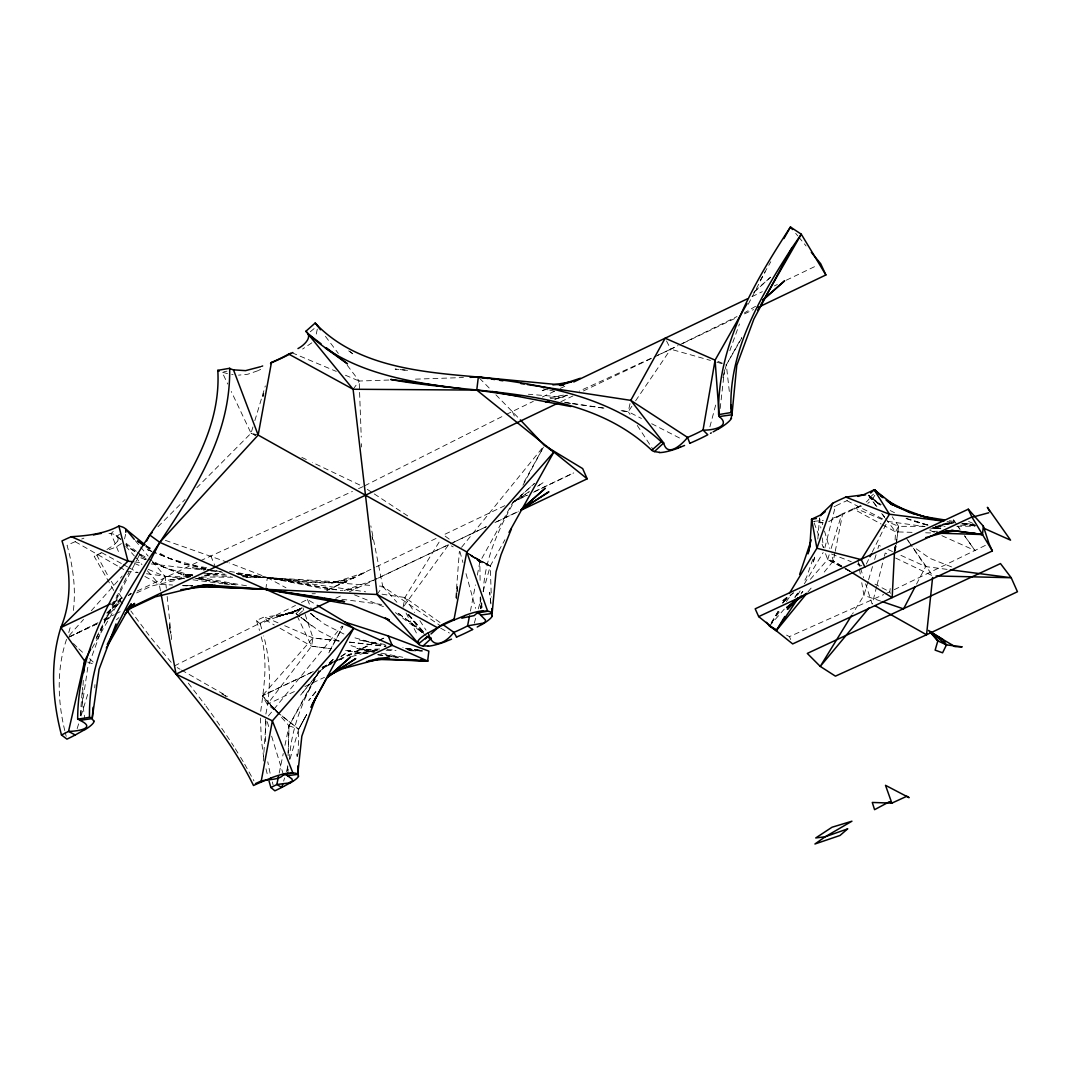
<?xml version="1.0" encoding="UTF-8"?>
<svg xmlns="http://www.w3.org/2000/svg" width="1071" height="1071" viewBox="0 0 1071 1071"><rect width="100%" height="100%" fill="white"/><g stroke="black" fill="none" stroke-linecap="round" stroke-linejoin="round"><path stroke-width="0.75" stroke-dasharray="5 3.75" d="M260.481 718.052L261.257 739.057L263.586 756.675M298.126 754.238L298.702 729.177L306.493 714.678M288.193 752.9L289.009 725.79L319.091 670.326M287.617 770.692L287.818 764.038M288.086 755.724L289.009 725.79L319.078 672.106L333.242 659.281M894.606 549.932L894.767 546.638M895.102 540.065L895.53 531.845L898.596 526.343L925.183 526.303M265.407 719.043L265.608 745.202M83.27 680.366L82.4 700.769L84.703 718.413M263.292 761.093L266.144 720.207M260.722 711.305C264.095 686.176 268.245 660.365 260.802 635.424M894.861 550.454L895.088 547.147L894.874 550.173M455.831 597.672L459.352 551.552M80.285 715.374L82.521 687.368M94.73 687.85L94.998 684.61M817.816 539.088L819.529 518.083A35.182 6.895 -24.6 0 0 821.243 520.011L822.648 524.736M895.075 550.641L895.517 545.755L895.075 550.293M895.061 550.708L895.517 545.755M73.39 610.443C76.028 588.595 73.096 566.385 67.031 545.34A49.802 13.374 -21.4 0 1 75.184 541.672L76.269 541.216M456.366 597.926L456.875 593.039M457.036 591.42L457.705 584.913L456.246 598.997M317.284 329.145L315.878 335.973M720.167 408.506L723.809 376.229M723.983 374.609L724.532 369.776M481.334 608.435L482.097 601.795M483.249 591.821C484.654 559.383 498.417 529.208 514.254 501.415M895.182 550.963L896.387 542.716M125.642 534.268L124.557 538.887M287.871 772.419L288.273 769.139M289.478 759.326C291.071 727.53 303.869 697.663 319.479 670.366M265.836 589.331L267.322 577.59L229.114 562.877M265.876 714.049C271.083 688.251 270.682 661.356 263.667 635.92M895.356 550.989L896.012 546.063M896.226 544.416L898.596 526.343L892.25 516.758M890.215 588.568L889.773 591.848L891.567 596.172M896.614 541.083L898.596 526.343L888.006 521.912M80.62 715.508L87.809 667.327L105.333 619.52M403.084 607.27L404.945 597.511L440.02 540.601M470.423 611.139L475.444 584.94M477.331 575.114L479.848 562.007L512.099 503.718M834.911 552.931L833.332 560.936L822.756 573.869M835.233 551.324L842.516 514.455A35.249 6.921 -24.6 0 0 853.828 509.153L854.015 509.046M279.196 773.101L283.253 753.529M284.953 745.362L289.009 725.79L262.341 695.722L312.986 637.928L339.467 640.94M630.029 403.606L628.222 411.679L630.029 414.423M814.536 557.148L813.05 563.4L814.549 557.496M869.772 497.506L873.494 494.146M824.831 547.883L835.447 506.088A35.089 6.868 -24.6 0 1 846.933 500.693L847.375 500.505M876.654 586.547L872.196 604.098L865.596 583.856M877.069 584.953L883.963 557.817M884.365 556.224L885.182 553.038L888.154 554.457M709.899 426.82L716.218 403.004M722.965 377.594L726.325 364.89L741.748 337.392M262.904 396.551L263.707 393.566M68.772 632.559L70.284 627.084M262.931 396.484L263.801 393.378M474.319 623.148L476.086 616.802M478.309 608.864L480.959 599.332M483.182 591.393L490.264 565.983L504.95 539.69M283.654 781.094L284.565 777.948M286.385 771.656L287.751 766.93M290.027 759.071L298.702 729.177L306.667 714.544L298.702 729.177L289.009 725.79M868.112 581.312L863.909 595.382L852.556 613.844M868.581 579.759L872.785 565.689M874.659 559.437L876.051 554.751M877.925 548.499L878.863 545.367L881.888 546.732M252.943 426.927L251.042 433.22L196.85 487.68M254.844 420.622L265.313 385.948M77.166 728.641L79.107 722.296M81.048 715.95L88.344 692.147M829.155 554.818L827.682 559.531L807.922 582.102M831.096 548.553L841.806 514.026A44.192 9.01 -24.5 0 0 854.685 507.975L861.7 506.048M66.549 639.36C56.562 668.719 57.58 700.822 64.796 730.69M812.902 559.182L806.543 577.215L803.277 582.999M729.806 350.726L739.459 323.964M874.806 495.297L871.914 500.023L867.805 503.37M117.823 540.895L118.212 538.566L117.06 536.236A49.895 13.414 -21.3 0 0 110.996 533.612L107.18 533.251M866.332 564.056L869.25 558.178M872.169 552.288L886.734 522.849M96.457 637.299L128.948 572.262M96.109 638.758L136.7 560.213M137.463 558.727L139.766 554.283M748.254 304.218L765.163 271.82M916.522 584.097L925.679 566.586L910.805 544.778M328.837 652.828L342.881 626.535L328.596 652.815M522.969 485.203L543.573 446.888L522.581 484.761M117.703 541.096L113.968 544.992L105.949 550.173M869.264 498.765L867.724 500.693M760.142 280.535L770.785 261.726M795.084 597.457L798.364 591.674M729.324 391.491L726.325 364.89L741.975 337.606M92.052 648.142L121.786 596.708L104.034 619.547M771.16 623.148L778.697 610.256M782.888 603.107L785.391 598.809M797.56 595.181L800.131 590.911M804.388 583.802L823.157 552.516M771.214 623.175L779.835 609.038M785.003 600.55L786.73 597.725M801.014 594.017L802.862 591.299L799.756 594.9M631.917 406.244L628.222 411.679L619.989 410.501L628.222 411.679L641.422 418.453M635.612 400.808L670.687 349.2L678.063 345.572M377.099 594.499L382.735 586.332L370.82 525.821M771.374 623.295L780.759 609.707M786.395 601.554L791.094 594.753M404.062 605.945L448.762 544.577L453.207 546.866M353.095 389.255L359.173 381.035L388.96 380.031M160.489 590.924L159.271 584.391L165.135 576.586L189.848 576.827M315.811 691.719L308.743 700.461L317.792 689.322M461.561 547.321L543.318 446.714M268.366 716.004L342.064 626.013M807.949 591.955L813.237 585.502M782.432 603L787.935 596.694M769.487 626.013L785.967 607.19M794.749 597.163L800.238 590.884M69.2 635.518L83.551 619.426M91.289 610.751L122.188 576.091M104.489 619.694L121.01 601.192M311.848 342.827L302.598 349.026M157.959 526.731L185.069 499.514M783.718 601.956L793.29 592.758M113.245 531.457L110.996 533.612L119.738 554.631M301.902 607.806L291.459 613.469L295.957 613.603L302.798 607.284L303.816 610.35M121.398 543.559L116.043 547.12L107.395 550.24M106.832 612.853L120.367 600.59M867.443 500.947L866.171 502.004M116.471 619.774L118.881 617.592M753.636 292.557L770.625 277.242M333.389 659.267L319.078 672.106L300.576 695.146L321.153 669.991L333.135 661.932M512.179 503.49L534.442 483.476L512.46 502.915L529.128 491.884M754.827 291.151L770.611 277.161M298.836 614.259L304.7 609.104M786.502 597.498L781.415 601.741L793.504 592.919M107.06 613.268L120.996 601.755M128.614 595.476L131.144 593.374L128.159 594.833M310.269 331.769L315.088 327.806M119.55 534.201L117.06 536.236L120.313 539.945M755.604 306.279L744.412 312.893M828.7 521.697L841.806 514.026L841.926 514.709M341.127 656.55L350.458 650.284L340.913 656.456M837.201 517.266L840.655 515.245M538.86 485.458L543.037 482.7L537.522 486.274M529.261 491.629L512.728 502.353L527.601 495.163M332.733 661.744L323.188 667.916L332.05 663.551M860.749 505.445L857.295 507.346L859.397 506.195M301.446 608.06L291.419 613.469L289.009 613.683L298.796 609.479L286.493 614.111L296.533 610.564M858.848 506.489L856.746 507.627L858.621 506.61M300.349 608.663L290.83 613.509L300.094 608.797M858.018 506.944L856.251 507.6M834.068 506.811L835.447 506.088M260.641 369.375L258.406 370.472M298.929 609.412C296.051 610.751 279.799 618.529 299.104 609.319L289.639 613.603L298.662 609.546M364.568 485.819L504.856 415.16M506.355 414.41L533.304 401.357M174.332 665.961L295.476 605.45M301.46 602.464L307.444 599.465L315.838 604.513M69.95 636.535L97.997 622.679M103.9 619.761L114.236 614.66M115.708 613.924L121.612 611.005M679.536 344.849L737.049 316.521M339.44 659.923L377.862 641.034M379.335 640.311L385.252 637.406L379.214 640.217M113.767 590.482L94.235 556.411L98.974 554.095M113.191 602.116L122.174 597.752M894.285 589.652L988.988 543.64M533.559 492.285L573.735 472.9M111.812 603.187L122.308 598.167M128.306 595.289L131.305 593.856M137.302 590.991L198.764 561.552M200.264 560.829L352.426 491.428M542.287 397.046L554.283 391.303M560.267 388.438L566.264 385.56M751.909 296.667L762.365 291.66M774.333 285.93L777.332 284.498M786.301 280.2L817.708 265.166M96.979 623.643L67.004 637.995L98.438 623.349M104.476 620.069L111.973 616.481M560.869 401.732L572.905 395.975M583.427 390.942L652.641 357.834M654.14 357.112L676.711 346.321M682.736 343.43L736.982 317.485M744.519 313.883L753.556 309.559M504.869 505.659L443.541 534.898L450.021 539.744M513.852 501.389L527.32 494.963M534.79 491.402L573.695 472.86M450.248 543.867L486.006 526.825M494.936 522.568L518.779 511.202M326.883 590.241L374.743 567.536M376.229 566.827L436.058 538.445M335.825 598.234L343.349 594.659M349.374 591.794L376.483 578.916M377.983 578.193L448.762 544.577L375.078 579.478M453.274 542.435L486.381 526.704M496.904 521.697L517.976 511.697M313.281 671.53L262.341 695.722L267.281 704.343L298.702 729.177L280.91 715.04M322.277 667.26L332.76 662.28M338.757 659.428L377.715 640.927M373.578 580.201L344.179 590.496M311.594 672.414L262.341 695.722L277.523 711.92M322.05 667.474L333.991 661.824M294.378 691.545L267.281 704.343L311.554 646.188L312.986 637.928L304.325 611.876M304.9 686.565L324.473 677.327M104.423 620.551L111.906 617.07M326.896 590.389L365.813 572.209L331.742 583.213L356.174 577.229C316.842 589.532 277.108 577.269 237.454 574.069M651.222 358.263L579.264 391.129M657.206 355.465L670.687 349.2L710.434 360.405M296.761 610.457C292.169 612.251 277.389 617.485 296.386 610.631L280.562 615.156M257.843 370.727L247.803 374.234L238.538 375.145M110.822 604.727L119.912 600.563M136.579 592.932L151.734 586.011L190.638 576.747M358.517 488.657L363.082 486.582L312.29 462.391M786.556 635.103L789.394 636.629L883.682 594.566M885.208 593.883L889.773 591.848L874.994 584.15M288.568 613.75L298.22 609.76M837.736 516.45L830.092 519.221M81.65 539.034L83.899 538.164M293.039 611.983C308.207 606.467 268.66 620.163 295.422 611.046L285.314 614.366L287.443 613.723M277.068 616.923L267.107 620.899A41.769 9.572 -22.4 0 0 260.24 623.991L256.491 620.47A52.318 11.714 -22.4 0 1 264.323 616.923L266.21 616.789M276.773 617.03L289.424 613.188M277.161 616.883L282.209 615.196M292.704 612.117L289.813 613.067M277.55 616.749L285.247 614.379M554.818 399.188L567.041 395.159M555.006 399.242L567.483 395.279M283.012 614.968L294.927 611.246L278.34 616.468L293.4 611.862L282.851 615.008M285.823 614.125L279.129 616.186L289.05 613.295L287.979 613.589M929.882 529.181L955.037 522.367L953.404 519.877M936.389 526.477L950.887 522.554L953.94 522.782M336.977 660.405L345.009 658.29M351.435 656.59L377.166 649.789M347.111 590.362L357.848 587.564L341.529 590.456M223.745 371.811L226.985 371.155M943.042 524.014L950.887 522.554L954.127 522.916M377.179 649.655L348.557 655.037L378.05 650.405M190.464 576.091L167.464 580.362L187.157 577.738M283.226 614.674L266.679 616.749M813.599 521.39L823.371 520.319M549.918 397.502L564.203 394.985M279.959 615.249L276.198 615.785M938.986 525.312L953.833 523.143M205.204 575.328L218.337 573.587L224.87 574.11M550.32 398.466L563.373 397.073L528.391 394.248M823.211 522.835L814.04 521.523M379.656 648.986L359.95 649.749L377.996 650.11M192.539 574.498L182.873 574.832L192.807 575.154M207.051 573.976L218.337 573.587L203.61 573.654L228.123 575.167M415.441 379.147L463.435 377.541M945.773 523.224L953.859 522.956M192.673 585.449L183.034 585.676L192.967 586.118M937.513 531.27L930.98 531.417L934.3 531.618M312.089 593.749L315.369 593.722M935.157 526.289L945.131 526.276M956.764 526.249L975.038 526.222M201.388 576.948L234.362 577.269M245.888 577.376L267.322 577.59L346.335 582.343L321.996 583.012L239.556 575.314M386.203 650.271L396.042 650.472M410.809 650.766L422.295 651.007M882.584 524.803L895.53 531.845L913.924 532.407M925.625 532.782L932.319 532.983M204.4 575.529L230.894 576.399M242.488 576.774L267.322 577.59L372.842 585.583M387.113 649.655L395.467 649.95M408.814 650.418L423.848 650.954M144.866 576.439L159.271 584.391L172.592 585.007M182.579 585.476L192.566 585.931M942.614 524.268L950.767 524.656M960.54 525.125L975.212 525.821M242.822 576.078L267.322 577.59L365.626 591.821M407.542 649.762L422.295 650.713M379.442 586.078L382.735 586.332L440.261 625.665M420.662 650.432L406.445 648.932M405.052 370.097L395.105 369.08L409.684 370.579M299.719 616.481L296.065 613.616A41.889 9.612 -22.3 0 1 297.256 613.79M962.253 523.826L975.239 525.299M349.4 642.078L385.814 646.228M405.681 648.49L420.568 650.191M134.585 561.954L142.885 562.931M151.185 563.908L204.28 570.16M210.907 570.937L222.527 572.302M339.494 641.02L312.986 637.928L284.096 625.451M349.441 642.185L385.908 646.456M405.789 648.785L417.395 650.151L402.883 647.607M962.039 523.679L975.159 525.232M947.112 521.59L955.345 522.648M961.932 523.478L975.119 525.165M207.68 569.504L222.179 571.86M236.691 573.695L267.322 577.59L340.859 590.482M367.942 653.404L344.728 650.432L367.902 653.524M377.889 654.676L397.796 657.233M947.059 569.37L925.679 566.586L898.502 554.269M205.525 569.491L192.512 567.777L204.815 569.531M212.031 570.334L218.538 571.191M236.423 573.534L267.322 577.59L338.931 590.322M126.606 571.138L138.213 572.664M146.499 573.735L184.627 578.728M192.914 579.799L222.741 583.708M224.401 583.923L232.688 585.007M341.903 599.278L381.597 604.459M377.849 654.823L389.442 656.336M391.102 656.55L397.729 657.407M932.921 527.628L941.181 528.779M887.457 521.376L925.143 526.597M933.336 527.735L941.529 528.873M932.734 527.615L940.847 528.753L936.054 527.401M565.662 402.763L570.602 403.459M572.249 403.7L606.815 408.627M381.999 594.191L404.945 597.511L440.275 622.679M233.09 374.703L231.657 374.475M564.363 402.214L606.936 408.52M236.115 584.913L194.949 578.38M194.989 578.246L237.829 584.953M398.653 657.313L380.607 653.939M949.361 520.707L957.461 522.019M965.547 523.331L973.646 524.643M206.529 567.657L183.529 563.895L153.18 551.967M229.542 571.405L267.322 577.59L331.903 590.375M385.158 644.514L359.374 640.016L386.069 645.813M927.593 524.763L921.14 523.612L904.419 518.016M935.666 526.209L942.119 527.36M190.357 575.663L180.504 573.869L151.319 562.074M198.563 577.149L249.423 586.359M374.944 651.918L356.897 648.464L374.114 652.493M381.504 653.176L402.843 657.273M543.198 388.853L548.098 389.857M549.731 390.192L554.631 391.183M206.074 569.129L183.529 563.895L153.407 552.007M376.631 643.912L351.355 636.843M227.48 373.618L222.125 372.132L227.762 384.061M190.236 576.252L180.504 573.869L151.573 562.155M198.349 578.22L209.702 580.991L198.831 577.751M258.165 435.067L251.042 433.22L231.282 391.504M372.574 652.105L347.834 644.715M927.205 525.192L910.23 519.448M936.295 527.561L940.847 528.753M716.794 362.199L724.746 364.448M928.062 525.138L904.446 517.829M206.101 568.821L169.258 558.433L157.678 552.101M207.707 569.277L212.5 570.629M192.633 575.89L164.706 567.536L149.123 559.049M951.57 566.92L929.896 558.366L913.59 547.013M880.683 601.099L863.909 595.382L861.753 582.691M165.376 540.346L227.574 562.288M87.621 662.039L93.619 664.127M831.578 554.042L851.258 561.699M857.309 564.056L861.847 565.823M151.908 551.418L145.884 549.035L151.721 551.378M354.501 594.847L384.904 607.23M881.942 519.381L854.685 507.975L853.815 509.153L881.138 524.014M292.075 352.787L336.294 371.409M345.451 375.252L359.173 381.035L361.248 437.102M717.891 361.329L726.325 364.89M134.424 563.373L140.569 566.024M148.24 569.317L165.135 576.586L166.326 588.18M278.005 622.827L264.323 616.923L267.107 620.899L274.27 624.982M343.938 634.045L324.66 624.259L310.443 613.509L319.212 620.551M338.57 641.02L319.519 631.247L300.938 617.445M968.586 521.443L973.084 523.451M929.829 530.279L934.34 532.314M941.864 535.687L974.971 550.548L964.77 535.955M887.926 549.477L892.451 551.525M255.514 435.362L251.042 433.22L255.34 435.321M301.835 457.411L306.319 459.539M895.597 558.031L932.774 575.89L912.813 547.442M846.933 500.693L883.12 519.154M890.242 510.546L894.499 512.728M651.69 423.714L681.022 438.775M470.999 556.05L490.264 565.983L491.321 597.109M849.865 571.071L827.682 559.531L825.433 553.426M840.909 566.572L827.682 559.531L833.332 560.936L841.525 565.97M846.8 569.705L849.838 571.218M845.836 568.982L850.093 571.312M846.036 569.116L850.227 571.405M467.184 553.359L490.264 565.983L479.848 562.007L469.66 554.577M267.322 577.59L285.944 587.751M146.111 545.768L151.895 548.941M134.959 551.324L130.716 549.008L125.829 544.456M140.622 554.417L147.704 558.272M101.651 552.596L121.813 563.721M123.259 564.524L127.583 566.907M129.015 567.697L137.664 572.463M440.676 628.182L449.365 633.001M845.996 569.129L850.093 571.445L843.131 567.054M470.089 555.006L490.264 565.983L466.648 552.516M280.013 628.235L311.554 646.188L331.434 648.772L311.554 646.188L297.484 616.575M75.184 541.672L118.038 566.224M119.47 567.054L125.187 570.321M177.197 667.608L180.075 669.255M181.508 670.071L227.48 696.378M846.987 569.33L849.731 571.004M469.272 554.135L477.331 559.129L469.834 554.283M841.739 566.184L833.332 560.936L831.471 554.644M470.276 554.818L472.793 556.398L470.075 554.55M367.273 489.327L372.855 492.995M374.261 493.918L410.581 517.788M134.638 551.645L126.164 544.751M139.886 555.139L146.432 559.517M145.602 546.571L151.051 550.266M875.958 505.659L868.286 495.19L881.192 504.695M348.704 350.86L354.006 354.755L350.097 351.663M469.473 554.269L479.848 562.007L480.116 581.914M395.4 612.585L426.084 635.505M880.402 505.177L869.839 497.198A35.156 6.895 -24.5 0 0 868.715 495.324M423.38 632.318L396.953 612.264L423.42 632.305M296.065 613.616L299.84 616.548M301.085 617.525L313.629 627.325M120.903 539.235L117.06 536.236L120.474 539.436M126.017 543.251L136.258 551.257M137.543 552.261L146.499 559.263M146.192 545.755L151.306 549.905M868.286 495.19L880.496 505.177L869.585 495.953M422.51 632.426L410.273 622.264L422.831 632.934M869.063 495.512L880.456 505.11L869.839 497.198L877.738 507.855M277.161 711.8L273.413 708.56L276.827 711.546M303.294 618.837L308.22 623.188M78.839 648.865L84.77 654.301M89.509 658.652L94.235 663.003M310.938 613.496L314.272 616.615M116.083 535.326L120.956 539.891M271.887 706.726L279.089 713.527L270.374 704.892L277.269 712.014M479.5 378.224L491.228 390.072M495.913 394.811L519.194 418.694M73.444 643.551L76.938 647.098M382.735 586.332L396.899 602.237M407.797 614.473L423.058 631.609M125.722 546.116L134.37 555.996M135.455 557.228L141.948 564.631M147.356 570.816L159.271 584.391M171.186 662.306L150.275 636.937L130.836 610.952M408.761 614.54L423.273 631.622M135.334 540.654L139.591 545.782M140.649 547.067L148.106 556.05M152.363 561.191L165.135 576.586M795.673 233.331L797.761 235.861M798.792 237.133L806.102 245.995M188.322 683.137L205.123 704.905M408.426 614.339L422.817 633.711M325.437 336.348L338.342 353.43M347.258 365.265L359.173 381.035M882.678 514.522L884.659 517.186M885.637 518.511L895.53 531.845M206.047 706.15L215.981 719.832M881.714 513.518L884.579 517.44M957.889 526.397L959.777 529.074M964.529 535.795L974.971 550.548M953.632 520.037L957.34 525.352M958.063 526.611L960.125 529.328M908.061 540.668L911.863 546.09M216.837 721.064L230.787 741.654M906.16 537.95L909.881 543.412M121.639 597.551L118.064 592.089M122.415 603.83L116.846 595.315M637.258 425.441L653.511 450.208M404.945 597.511L414.611 612.478M419.872 620.645L426.03 630.163M231.55 742.846L233.826 746.42M235.352 748.803L239.717 755.872M111.277 581.272L115.44 588.006M240.56 757.277L243.92 762.887M244.724 764.279L253.974 780.866M107.328 574.618L96.792 555.153A62.841 17.417 -21.2 0 0 101.102 553.024M406.056 613L417.931 635.92M666.55 340.953L670.687 349.2M789.394 636.629L790.706 639.548M512.326 411.398L514.776 417.007M307.444 599.465L311.728 609.68M210.759 555.809L215.418 566.987M814.161 522.916L818.672 535.125M822.059 544.269L823.184 547.321M858.996 563.6L860 566.72M860.508 568.273L863.561 577.617M256.491 620.47L259.53 630.498M260.24 623.991L261.86 629.32M267.241 721.774L269.182 728.173M271.632 736.179L283.346 774.587M824.496 531.029L829.61 548.352M459.901 551.485L462.953 562.556M466.005 573.614L475.591 608.395M272.302 781.95L273.105 784.882M65.103 732.082L66.215 736.313M265.983 768.791L267.442 774.962M270.093 773.222L267.777 761.802M481.321 604.446L481.08 603.308L482.258 609.131L480.665 597.738M372.065 536.143L372.641 539.342L372.092 536.196M857.978 560.481L860.669 576.345M819.529 518.083L820.868 527.99M822.22 537.896L823.559 547.79M169.298 623.938L170.476 633.443M169.687 627.164L170.463 633.63M490.933 603.897L489.648 592.29L490.853 603.709M167.17 596.453L170.918 632.867M171.092 634.514L171.601 639.481M297.203 756.648L297.069 753.89L297.203 758.603M361.489 443.702L361.61 446.995M480.169 597.444L480.424 608.663M480.33 596.828L480.491 608.435M101.196 552.837A50.136 13.535 -21.3 0 1 94.235 556.411M545.367 389.683L542.194 390.714L545.326 389.764M145.482 559.678L140.903 557.83L145.375 559.651M226.209 696.284L221.871 693.901L226.168 696.297"/><path stroke-width="1.5" d="M144.92 544.711L125.749 529.101A62.546 16.761 -20.9 0 0 118.881 526.062C104.302 533.867 87.554 535.701 71.302 536.705A62.359 16.426 -21.5 0 0 61.998 540.922C70.793 568.902 72.306 600.121 60.833 627.593C49.909 662.4 52.305 700.059 61.462 734.96A43.268 9.96 -21.3 0 0 68.531 731.373C76.67 731.413 97.461 728.454 79.897 720.328A43.121 9.519 -21 0 0 77.674 719.163C77.674 651.315 113.767 590.148 149.712 535.018C183.275 486.515 221.483 432.189 217.801 370.338L229.663 368.29A55.223 16.908 -22.4 0 0 233.491 369.843L245.554 370.646L260.574 366.71M731.56 411.451L731.935 414.932L736.781 365.358L753.89 319.024L792.058 247.669L801.295 234.214L790.452 226.998C753.997 283.012 716.994 345.505 718.614 414.611A43.362 10.228 -23.8 0 1 719.257 416.565C732.216 426.847 711.01 430.662 703.045 430.06A43.456 10.603 -24.2 0 1 687.569 437.41C682.334 444.037 667.367 458.214 663.699 442.966L630.765 400.367L527.508 384.569M298.233 776.073L297.845 765.926M792.058 247.669C760.397 296.774 727.637 351.917 731.118 412.522A56.468 13.294 -24.2 0 1 731.935 414.772L731.038 418.413M125.776 532.274L125.749 529.101L134.263 539.369M428.467 646L423.125 645.933A50.538 10.616 -23.2 0 1 418.547 643.845L377.099 594.499L353.095 389.255L307.859 333.75A55.21 16.868 -22.3 0 0 305.824 331.314L315.128 323.081A69.173 21.112 -21.9 0 1 317.498 325.838L317.485 326.2M894.513 551.565L892.17 597.605L851.539 572.289M887.953 501.215L910.47 512.808L895.302 506.034L874.19 489.795L863.467 494.802L845.836 497.091A43.965 8.354 -24.6 0 0 832.703 503.263L820.426 515.084L811.604 519.194L809.904 546.076L808.029 553.868M83.699 672.534L84.622 660.994L90.74 649.133M93.605 721.078L92.213 718.654L93.11 707.288M491.87 616.093L496.047 571.78L501.041 554.724L511.403 528.913M938.999 533.197L982.482 534.549L983.352 526.209L968.278 509.207L755.189 608.823L758.683 616.615L792.674 643.925L992.375 550.949L988.988 543.64L983.352 526.209M932.6 577.523L926.549 634.768L835.42 676.149L820.252 666.403L807.293 653.417L1000.488 563.587L1011.211 577.738L1017.45 591.741L926.549 634.768L875.047 605.717M297.698 774.333L297.698 774.333A46.026 8.608 -22.4 0 0 292.919 772.994L283.333 774.641A35.343 6.573 -22 0 1 287.47 775.685L297.711 774.36L301.835 736.192L315.865 697.301M374.85 659.308L427.65 661.048L428.855 651.128L388.197 635.946L345.223 622.157L317.23 605.356M79.897 720.328L92.173 718.614L99.068 669.321L116.029 623.938M283.333 774.681C280.415 779.742 269.356 779.327 263.064 780.585M469.473 616.053L467.585 625.879A38.917 8.488 -23 0 1 453.863 632.359C446.821 641.462 433.568 650.94 428.668 634.246M278.527 776.368L276.827 784.521A35.504 6.921 -22.3 0 1 270.869 787.48L269.075 781.187M811.296 539.918L799.635 574.471M808.351 552.355L810.171 544.604M270.869 787.48L274.872 790.813A46.227 8.675 -22.4 0 0 281.82 787.386L282.731 784.24M418.319 641.315L418.547 643.845L427.409 636.495A38.81 8.233 -23.6 0 0 431.292 638.329M454.198 619.078L453.917 620.069A50.377 10.536 -23.1 0 0 437.597 627.767L428.373 632.827M832.703 503.263L816.905 548.232L789.314 593.481M946.469 644.876L942.574 652.801L935.13 650.124L937.835 640.9L931.06 632.452L954.93 646.589L962.173 646.857L946.469 644.876L937.835 640.9L928.544 630.417L942.801 639.414L946.469 644.876L931.06 632.452M869.973 556.706L871.433 553.761M107.261 644.447L159.78 542.328L258.165 435.067L271.458 362.426A55.331 16.975 -22.3 0 0 288.715 354.059L290.951 353.216M146.66 540.949L149.712 535.018L152.069 532.648M914.995 587.015L903.549 608.89L882.209 601.621M312.25 704.316L353.684 628.275L345.223 622.157M310.804 707.235L326.936 677.983L350.538 657.005L327.833 676.939L355.746 658.585L328.73 675.908M509.02 532.381L553.868 452.042L548.432 448.254M106.297 648.049L131.318 603.816L126.258 610.309M747.036 303.695L715.08 360.137L703.045 430.06L707.797 434.759A56.616 13.374 -24.2 0 1 689.831 443.287L689.644 443.367M783.905 238.579L790.452 226.998L792.54 229.529M757.639 310.322L759.285 307.457M760.932 304.579L801.295 234.214L825.875 274.966L758.081 307.39M784.775 616.508L776.247 630.725L769.487 626.013L766.421 622.331M851.686 615.276L820.252 666.403L869.009 607.913M261.926 780.719L261.056 782.125A45.959 8.568 -22.4 0 0 253.506 785.498C221.563 720.475 168.254 670.151 127.422 611.18M864.886 567.001L861.258 559.651L889.452 514.241L874.19 489.795L870.656 493.035M798.27 598.1L776.247 630.725L806.905 593.254M425.401 638.651L427.409 636.495M820.547 515.7L821.47 514.642M794.602 600.911L787.372 609.332L801.162 595.945M553.868 452.042L466.769 551.953L453.917 620.069L464.6 615.718M353.684 628.275L272.369 720.837L261.056 782.125L270.802 778.122M125.012 614.232L134.625 603.401L127.355 609.948M84.622 729.726L75.224 734.987L68.531 731.373L84.622 660.994L60.833 627.593L127.958 561.164L132.938 561.753M423.125 645.933L431.305 638.329M651.717 450.235A56.522 13.307 -24.3 0 0 654.421 451.587L663.699 442.966A43.416 10.295 -24.7 0 1 661.316 441.828C612.157 396.324 542.502 384.502 478.335 377.046C421.746 372.146 356.496 366.965 315.128 323.081M821.792 514.348L824.121 512.514M439.994 625.892L430.997 633.952M763.101 300.014L784.682 280.763L762.873 299.893M520.801 510.037L545.286 488.242L522.206 508.497M661.329 441.828L651.717 450.235C582.37 384.529 477.639 395.828 390.728 379.469L461.226 388.653M428.28 636.335L425.441 638.704M798.109 597.953L786.65 607.659L806.102 593.548M440.261 625.665L437.597 627.78L377.099 594.499L202.566 586.399M824.201 512.46L825.219 511.791M272.195 362.467L272.436 362.306A69.387 21.808 -22.2 0 0 290.91 353.43M271.472 362.949L270.494 363.591M297.966 348.57C303.414 345.826 311.152 338.57 307.859 333.75L321.072 343.778M521.162 509.729L548.901 491.817L521.51 509.448M718.28 428.962L713.139 431.881M481.642 624.54L477.211 627.03M289.853 783.075L284.417 786.034M711.318 432.871L710.488 433.327M283.654 786.435L282.864 786.85M456.42 637.098L456.594 637.031A50.698 10.67 -23.1 0 0 472.552 629.507L472.699 629.427M60.833 627.593L110.313 603.91M573.761 381.972L747.411 298.809M131.465 607.15L557.857 403.178M161.105 594.177L176.072 674.128L331.314 600.376M520.975 510.265L587.176 478.817L582.664 468.589L544.363 445.416L520.332 419.899M334.259 661.57L337.258 660.138M327.485 675.908L392.187 645.331L388.197 635.946M128.373 609.386L155.308 596.828L205.284 584.82L211.844 584.82M758.683 616.615L971.906 517.012L992.375 550.949M270.762 362.721L272.436 362.306M451.534 639.146L446.125 641.288M684.57 445.469L680.781 446.982M680.42 447.129L678.264 447.946M262.663 365.947L261.685 366.309M857.844 496.409L861.901 495.257M548.7 401.197L545.648 402.201L548.767 401.223M562.837 383.98L580.308 378.277M564.136 384.061L571.981 381.678L552.917 384.931M292.905 352.546L292.075 352.787M93.512 534.965L96.912 534.134M925.679 537.615L952.052 530.426L982.482 534.549L969.375 532.729M973.365 516.932L988.801 512.755M343.122 668.585L380.165 658.719L387.983 658.143M861.941 495.244L865.609 494.815M98.157 533.894L101.236 533.425M936.282 533.224L952.052 530.426L982.482 534.549M369.067 660.7L380.165 658.719L427.65 661.048L159.78 542.328L149.712 535.018M193.838 586.841L205.284 584.82L265.836 589.331L322.358 597.738M478.442 612.853L487.653 611.22A50.524 10.59 -23.1 0 1 491.884 613.496L480.584 615.075L485.431 619.962L485.364 621.702L483.757 623.027L467.585 625.879L472.552 629.507M718.614 414.611L731.118 412.522M77.661 719.163L89.509 717.302A56.147 12.45 -21.4 0 1 92.173 718.614M366.496 661.557L389.549 658.022M463.154 617.847L474.199 615.597L476.93 613.214A38.797 8.126 -22.7 0 1 480.584 615.075M462.511 617.94L461.574 618.074M731.935 414.772L719.257 416.565L715.08 360.137L665.171 338.195L630.765 400.367L687.569 437.41L689.831 443.287M937.955 533.331L955.466 530.841L945.666 531.082M861.258 559.651L816.905 548.232L811.604 519.194L816.356 518.538M180.771 589.706L215.124 585.235M287.644 773.302L292.905 772.994L272.369 720.837L176.072 674.128M560.173 385.506L563.466 385.172L478.335 377.046L470.062 377.327M482.445 611.046L487.653 611.22L466.769 551.953L258.165 435.067L233.491 369.843M378.05 658.33L386.27 658.116M207.145 585.087L211.964 584.967M659.482 452.337L654.555 451.627M936.121 575.97L1011.211 577.738L950.352 569.812M197.934 586.332L265.836 589.331L344.621 601.674L323.951 598.02M404.463 659.214L427.65 661.048L421.01 660.205M420.341 660.258L427.65 661.048M943.819 521.175L889.452 514.241L845.836 497.091M259.209 588.474L280.722 591.286M519.569 396.19L476.756 390.085L353.095 389.255L288.715 354.059M446.339 386.912C396.565 379.683 342.359 368.719 305.824 331.314M488.162 378.545L478.335 377.046L476.756 390.085L587.176 478.817M491.442 379.054L494.722 379.549M499.635 380.299L502.915 380.807M520.948 383.565L524.228 384.061M944.515 519.917L923.47 516.517L911.916 513.223M265.836 589.331L351.408 604.847L388.88 619.895M492.325 391.531L570.843 406.525M936.308 519.77L923.47 516.517L895.302 506.034L887.792 501.282M912.09 513.237L933.042 518.819M71.302 536.705L127.958 561.164L118.868 526.062M983.58 528.123L1010.555 540.159L987.382 507.319L989.604 511.081M389.215 619.881L385.306 618.047L418.547 643.845M769.487 626.013L776.595 629.802M144.665 544.978L137.423 541.029L142.871 544.724M281.82 787.386L276.827 784.521L288.286 783.048L292.597 781.013L291.888 778.885L287.456 775.685M442.992 624.607L453.863 632.359L456.594 637.031M325.423 348.115L347.499 363.859L326.36 347.794M61.462 734.96L66.951 739.137A56.348 12.557 -21.4 0 0 75.224 734.987M890.215 503.37L892.678 505.298M886.119 500.13L891.219 504.133M880.643 495.833L882.999 497.694M882.839 497.279L874.19 489.795A44.058 8.662 -24.2 0 1 875.931 492.111M875.034 490.197L883.093 497.399M811.309 252.328L820.694 263.734L825.875 274.966M317.498 325.838L320.483 329.774M968.278 509.207L971.906 517.012M730.81 404.798L731.185 408.118M491.709 608.582L491.884 613.496M229.663 368.29C231.992 501.523 87.072 583.976 89.509 717.302M812.354 520.814A44.098 8.688 -25 0 1 811.604 519.194M731.533 418.226A30.965 7.269 -24.3 0 1 718.534 428.962M678.184 448.12A30.939 7.256 -24.2 0 1 659.16 452.591M270.829 778.015A25.409 4.766 -22.4 0 1 287.965 773.115M298.648 775.993A25.262 4.726 -22.5 0 1 290.107 783.035M446.085 641.422A27.726 5.797 -23.1 0 1 428.105 646.215M417.864 641.489A27.9 5.864 -23.1 0 1 428.092 632.854M464.653 615.584A27.913 5.877 -23.1 0 1 482.82 610.831M492.325 615.919A27.739 5.81 -23.2 0 1 481.91 624.527M441.078 625.236A38.676 7.872 -23.2 0 1 453.287 619.466M94.114 720.877A30.738 6.814 -21.5 0 1 84.97 729.686M255.447 783.611A35.303 6.386 -22.5 0 1 260.668 781.254M219.234 371.115A69.187 21.34 -22.8 0 1 217.801 370.352M847.603 828.887L840.025 835.46L814.924 844.002L825.232 836.759L851.94 821.203L832.02 827.227L815.741 837.95L825.232 836.759L847.603 828.887M889.492 801.71L874.579 809.663L872.276 802.447L891.848 803.13L906.883 796.235L909.105 797.667L885.503 785.324L891.848 803.13L889.492 801.71"/></g></svg>
